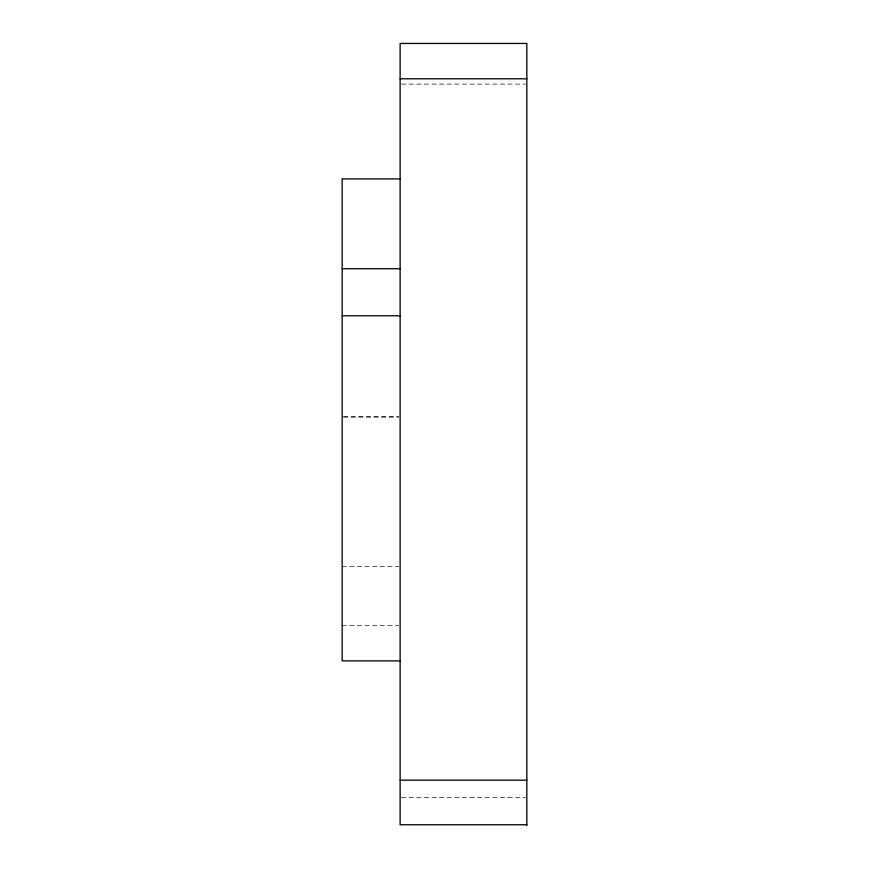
<?xml version="1.0" encoding="UTF-8"?>
<svg xmlns="http://www.w3.org/2000/svg" width="869" height="869" viewBox="0 0 869 869"><rect width="100%" height="100%" fill="white"/><g stroke="black" fill="none" stroke-linecap="round" stroke-linejoin="round"><path stroke-width="0.65" stroke-dasharray="4.34 3.26" d="M401.478 84.108L525.484 84.108M343.516 416.751L398.784 416.751M343.516 417.098L398.784 417.098M342.169 566.501L398.784 566.501M342.169 625.713L398.784 625.713M401.478 797.438L525.484 797.438"/><path stroke-width="1.3" d="M400.131 78.797L526.831 78.797M400.131 178.895L342.169 178.895L342.169 660.885L400.131 660.885M342.169 268.738L400.131 268.738M342.169 315.762L400.131 315.762M400.131 780.166L526.831 780.166M526.831 824.757L400.131 824.757L400.131 43.45L526.831 43.45L526.831 825.55"/></g></svg>
